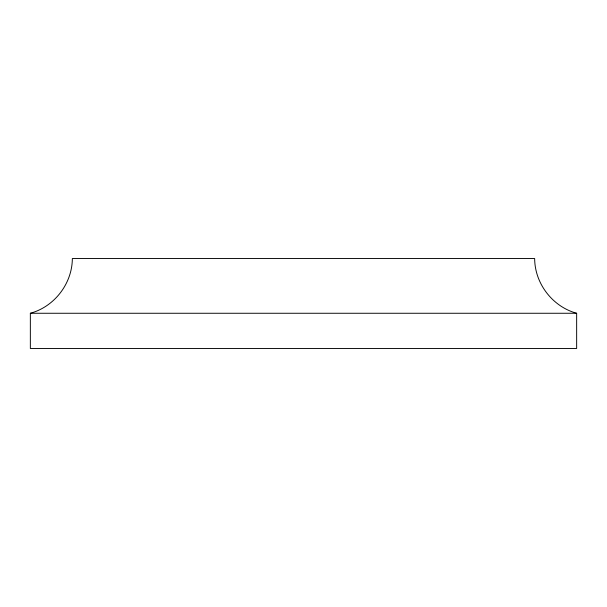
<?xml version="1.0" encoding="UTF-8"?>
<svg xmlns="http://www.w3.org/2000/svg" width="607" height="607" viewBox="0 0 607 607"><rect width="100%" height="100%" fill="white"/><g stroke="black" fill="none" stroke-linecap="round" stroke-linejoin="round"><path stroke-width="0.91" d="M30.35 313.265C54.509 306.641 72.21 283.575 72.347 258.529L534.653 258.529C534.79 283.575 552.491 306.641 576.65 313.265L576.65 348.471L30.35 348.471L30.35 313.265L576.65 313.265"/></g></svg>
